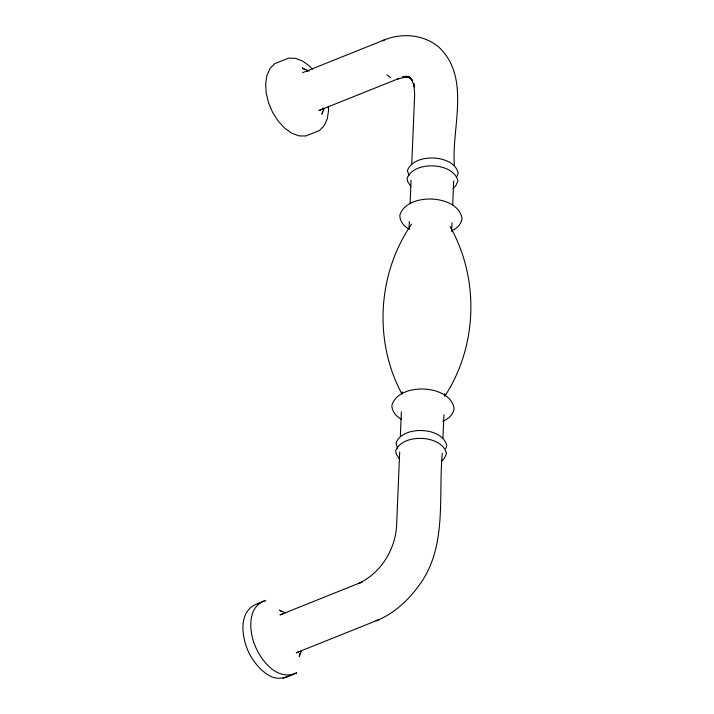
<?xml version="1.0" encoding="UTF-8"?>
<svg xmlns="http://www.w3.org/2000/svg" width="714" height="714" viewBox="0 0 714 714"><rect width="100%" height="100%" fill="white"/><g stroke="black" fill="none" stroke-linecap="round" stroke-linejoin="round"><path stroke-width="1.07" d="M444.715 395.859L444.813 393.646M452.721 204.856L453.702 180.767M399.679 452.016L396.556 526.637C394.833 550.253 380.571 573.155 358.901 583.302L362.007 582.053L279.977 614.933L283.083 613.683M400.34 436.424L401.366 411.916M402.107 394.101L402.205 391.87M409.024 229.256L409.345 221.465M410.095 203.642L411.077 180.249M411.773 163.542L414.664 94.489L413.834 83.484L414.37 86.822L411.434 78.888L412.469 80.557M442.278 453.301C438.235 496.899 447.25 545.862 420.144 583.927C408.881 599.742 394.324 613.674 376.01 620.832M451.605 231.488L451.98 222.75M454.354 165.121C451.471 127.306 471.097 77.585 438.869 47.169C424.241 34.781 403.214 32.755 385.622 39.413L302.7 72.65M442.939 437.771L443.929 414.789M322.46 111.33L322.014 114.222L324.245 108.216M299.737 653.613L299.282 656.505L301.522 650.499M457.094 176.242L458.227 173.207C454.229 154.206 413.781 152.6 407.426 170.575L408.926 175.599M445.679 448.776L446.803 445.741C442.805 426.74 402.357 425.133 396.011 443.108L397.511 448.133M411.496 224.223C377.626 273.444 373.511 340.81 401.696 393.566M444.795 396.199C477.523 346.174 479.576 278.692 450.15 226.686M323.263 108.037L322.041 109.287L318.926 110.536L399.206 78.361M453.042 188.532L455.719 185.908L457.897 181.07C453.899 162.078 413.451 160.463 407.096 178.446L407.694 181.57L410.8 186.345M441.627 461.065L444.295 458.433L446.482 453.604C442.475 434.603 402.027 432.996 395.681 450.971L396.279 454.104L399.376 458.879M452.667 230.327C457.46 228.221 461.155 223.91 462.074 218.716C458.674 194.101 406.159 192.066 399.795 215.494C399.911 221.527 404.151 226.392 409.184 229.221M442.742 421.349C448.222 419.109 453.14 414.772 454.104 408.694C450.712 384.078 398.198 382.044 391.834 405.472C391.95 411.505 396.181 416.369 401.223 419.198M382.347 40.734L385.622 39.413M399.403 78.281L397.85 78.906L406.409 76.907L402.446 76.933L409.934 77.531M257.941 603.571C236.932 610.595 241.671 639.387 249.962 654.774C254.595 663.056 260.762 670.58 269.017 675.453C278.076 681.138 288.099 677.095 296.747 672.775C276.684 682.156 259.352 658.96 253.702 642.109C248.891 628.15 248.302 605.347 265.769 600.429L257.941 603.571L259.878 603.616M299.309 651.57L296.203 652.819L378.956 619.645M282.985 678.3L288.92 675.908M305.815 71.4L307.591 71.436M408.926 77.183L405.909 76.148L411.237 78.835M309.144 71.079L302.174 67.901L304.601 69.633M285.421 612.907L279.442 610.175L281.066 611.336M386.827 74.774L390.531 77.415M411.291 78.629L408.792 76.666L412.165 80.637M312.437 69.187L309.546 66.045L302.459 61.002L295.284 58.307L288.492 58.155L274.729 63.68L270.053 68.446L266.956 75.282L265.644 83.708L266.206 93.15L268.607 102.968L272.686 112.491L278.165 121.068L284.663 128.127L291.74 133.17L298.925 135.865L305.717 136.017L319.47 130.492L324.156 125.718L327.253 118.89L328.565 110.465L328.315 106.27"/></g></svg>
